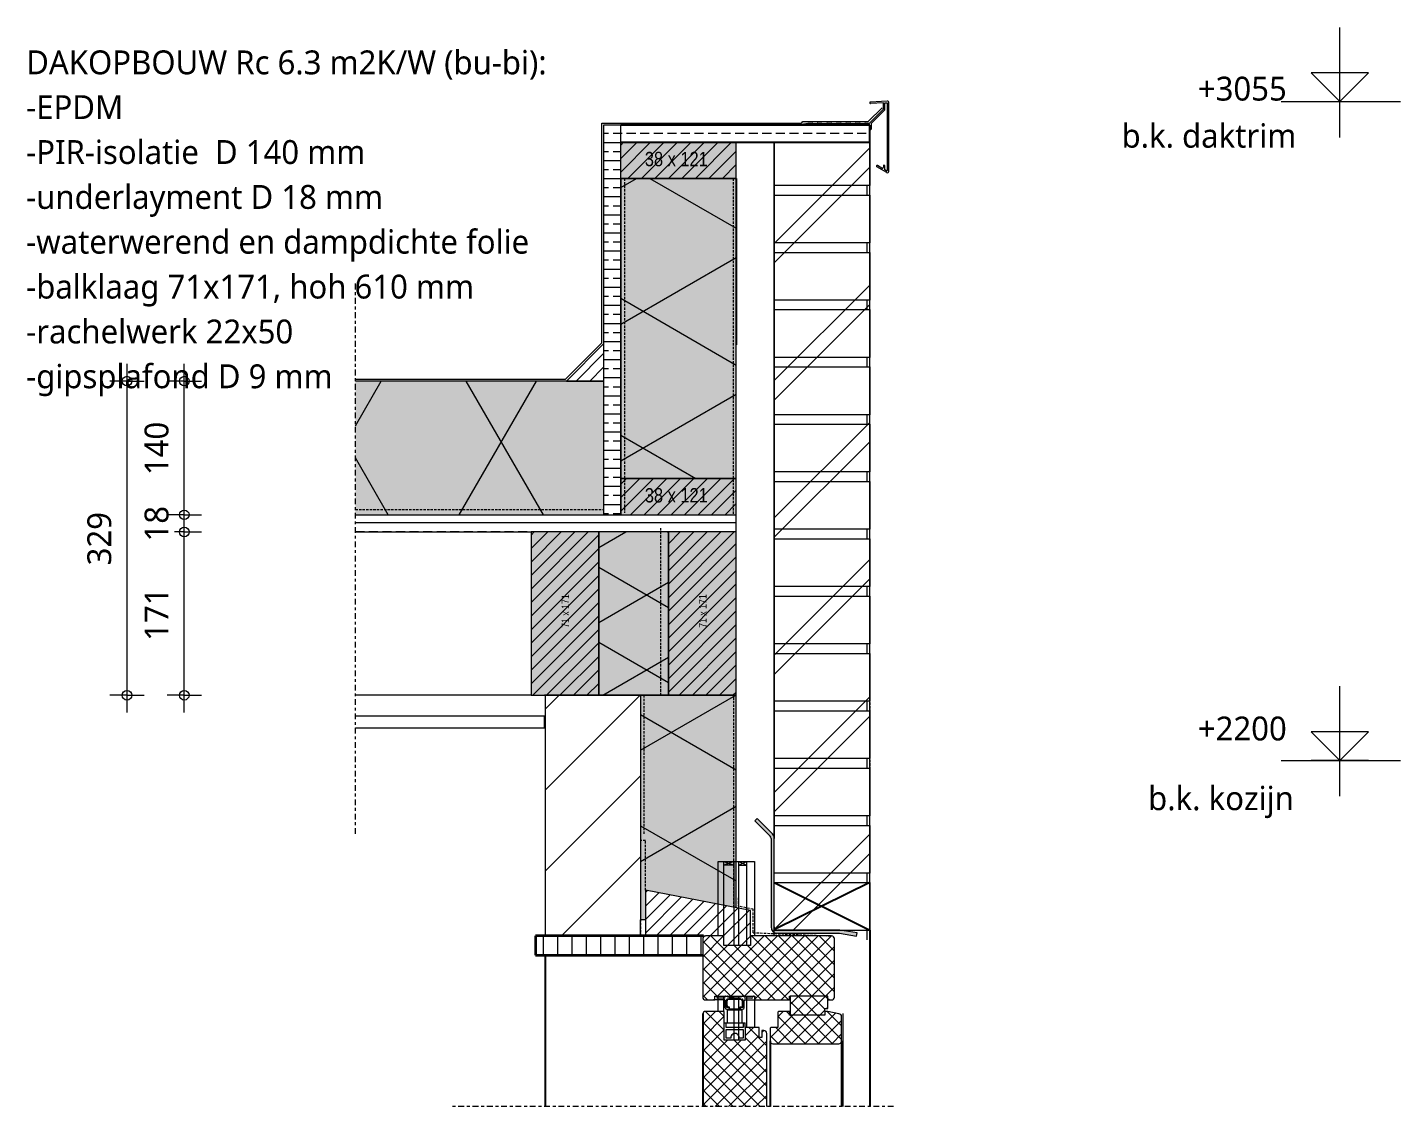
# Model space of a CAD drawing. Header units: millimetres. Extents: x 643 to 4393, y 1314 to 3532.
# Drawn here: x 2954 to 4393, y 2402 to 3532 of the extents above; entities that cross this region are included whole.
import ezdxf

# ---------------------------------------------------------------- set-up
doc = ezdxf.new("R2010")
doc.units = ezdxf.units.MM
doc.linetypes.add('MV_center', pattern=[15, 6, -3, 3, -3])
doc.linetypes.add('MV_hidden', pattern=[3.75, 2.5, -1.25])
for name, color, linetype, lineweight in [('A-ANNO-DIMS', 211, 'Continuous', 13), ('A-ANNO-DIMS-10', 211, 'Continuous', 13), ('A-ANNO-NOTE', 131, 'Continuous', 18), ('A-DETL', 90, 'Continuous', 13), ('A-DETL-GENF', 92, 'Continuous', 18), ('A-DETL-MEDM', 33, 'Continuous', 18), ('A-DETL-THIN', 151, 'Continuous', 18), ('G-ANNO-TEXT', 231, 'Continuous', 13)]:
    doc.layers.add(name, color=color, linetype=linetype, lineweight=lineweight)
doc.styles.add('Segoe UI', font='segoeui.ttf', dxfattribs={"height": 25})
doc.styles.add('Segoe UI_B', font='segoeui.ttf', dxfattribs={"height": 25})
doc.styles.add('Swis721 Cn BT', font='swissc.ttf', dxfattribs={"height": 8})
doc.styles.add('Swis721 Cn BT_1', font='swissc.ttf', dxfattribs={"height": 15})
doc.dimstyles.new('2_5_mm', dxfattribs={"dimscale": 304.8, "dimtxt": 26.184099, "dimasz": 0.032808, "dimexe": 0.059055, "dimexo": 0.0625, "dimgap": 0.029528, "dimtad": 1, "dimdec": 0, "dimzin": 0, "dimdsep": 46, "dimtxsty": 'Segoe UI', "dimblk1": 'DOTBLANK', "dimblk2": 'DOTBLANK', "dimsah": 1, "dimcen": 0.09, "dimdle": 0.059055, "dimazin": 0, "dimtfac": 1, "dimtdec": 4, "dimtix": 1, "dimtmove": 0, "dimatfit": 3, "dimfxl": 0.059055, "dimfxlon": 1, "dimtvp": 1, "dimtfill": 1, "dimtolj": 1, "dimtzin": 0, "dimarcsym": 2})
pattern_1 = [(0, (0, 0), (0, 18.952), []), (0, (0, 9.476), (0, 18.952), [9.476, -4.738])]
pattern_2 = [(45, (0, 0), (-7.071068, 7.071068), [])]
pattern_3 = [(45, (0, 0), (-7.071068, 7.071068), []), (135, (0, 0), (-7.071068, -7.071068), [])]

# ---------------------------------------------------------------- blocks, each defined once
blk = doc.blocks.new('42_isolatie - Type 1-5081190-Drafting 1')
at = {"layer": 'A-DETL-GENF'}
blk.add_hatch(color=256, dxfattribs=at).paths.add_polyline_path([(297.3, 0.8), (297.3, 140.8), (37.3, 140.8), (37.3, 0.8)])
at = {"layer": 'A-DETL-GENF', "lineweight": 13}
h = blk.add_hatch(dxfattribs=at)
h.set_pattern_fill('FP_18', color=256, style=0, pattern_type=2)
h.set_pattern_definition([(60, (-857.8, 704), (-121.936, 70.4), []), (120, (-857.8, 704), (-121.936, -70.4), [])])
h.paths.add_polyline_path([(297.3, 0.8), (297.3, 140.8), (37.3, 140.8), (37.3, 0.8)])
at = {"layer": 'A-DETL-GENF'}
for p, q in [((258.3, 140.8), (37.3, 140.8)), ((258.3, 140.8), (37.3, 140.8)), ((297.3, 140.8), (258.3, 140.8)), ((315.3, 0.8), (315.3, 140.8)), ((37.3, 0.8), (297.3, 0.8)), ((37.3, 0.8), (297.3, 0.8))]:
    blk.add_line(p, q, dxfattribs=at)
blk = doc.blocks.new('NLRS_00_DI_hout_rechthoekig1 - Vuren 71x171-5081191-Drafting 1')
at = {"layer": 'A-DETL-GENF', "lineweight": 13}
blk.add_hatch(color=256, dxfattribs=at).paths.add_polyline_path([(0, 0), (171, 0), (171, 71), (0, 71), (0, 0.2)])
at = {"layer": 'A-DETL-MEDM', "lineweight": 13}
h = blk.add_hatch(dxfattribs=at)
h.set_pattern_fill('FP_19', color=256, style=0, pattern_type=2)
h.set_pattern_definition([(315, (-2832.437, 3696.807), (7.071068, 7.071068), [])])
h.paths.add_polyline_path([(0, 0), (171, 0), (171, 71), (0, 71), (0, 0.2)])
at = {"layer": 'A-DETL-MEDM'}
for p, q in [((171, 71), (0, 71)), ((0, 71), (0, 0.2)), ((171, 71), (0, 71)), ((171, 0), (171, 71)), ((171, 0), (171, 71)), ((171, 0), (171, 71)), ((0, 0.2), (0, 0)), ((0, 0), (171, 0))]:
    blk.add_line(p, q, dxfattribs=at)
blk = doc.blocks.new('42_isolatie - Type 1-5081192-Drafting 1')
at = {"layer": 'A-DETL-GENF'}
blk.add_hatch(color=256, dxfattribs=at).paths.add_polyline_path([(0.3, 0.8), (171.3, 0.8), (171.3, 73.8), (0.3, 73.8), (0.3, 30)])
at = {"layer": 'A-DETL-GENF', "lineweight": 13}
h = blk.add_hatch(dxfattribs=at)
h.set_pattern_fill('FP_20', color=256, style=0, pattern_type=2)
h.set_pattern_definition([(60, (32.3, 205.2), (-58.89, 34), []), (120, (32.3, 205.2), (-58.89, -34), [])])
h.paths.add_polyline_path([(0.3, 0.8), (171.3, 0.8), (171.3, 73.8), (0.3, 73.8), (0.3, 30)])
at = {"layer": 'A-DETL-GENF'}
for p, q in [((171.3, 73.8), (0.3, 73.8)), ((0.3, 73.8), (0.3, 30)), ((0.3, 73.8), (0.3, 30)), ((171.3, 0.8), (171.3, 73.8)), ((171.3, 0.8), (171.3, 73.8)), ((0.3, 30), (0.3, 0.8)), ((0.3, 30), (0.3, 0.8)), ((0.3, 0.8), (171.3, 0.8)), ((0.3, 0.8), (171.3, 0.8))]:
    blk.add_line(p, q, dxfattribs=at)
blk = doc.blocks.new('NLRS_00_DI_hout_rechthoekig1 - Vuren 71x171-V5-Drafting 1')
at = {"layer": 'A-DETL-GENF', "lineweight": 13}
blk.add_hatch(color=256, dxfattribs=at).paths.add_polyline_path([(0, 0), (171, 0), (171, 71), (0, 71), (0, 56.2)])
at = {"layer": 'A-DETL-MEDM', "lineweight": 13}
h = blk.add_hatch(dxfattribs=at)
h.set_pattern_fill('FP_21', color=256, style=0, pattern_type=2)
h.set_pattern_definition([(315, (-2832.437, 3552.807), (7.071068, 7.071068), [])])
h.paths.add_polyline_path([(0, 0), (171, 0), (171, 71), (0, 71), (0, 56.2)])
at = {"layer": 'A-DETL-MEDM'}
for p, q in [((171, 71), (0, 71)), ((0, 71), (0, 56.2)), ((171, 71), (0, 71)), ((171, 0), (171, 71)), ((171, 0), (171, 71)), ((171, 0), (171, 71)), ((0, 56.2), (0, 0)), ((0, 0), (171, 0))]:
    blk.add_line(p, q, dxfattribs=at)
blk = doc.blocks.new('NLRS_00_DI_hout_rechthoekig1 - SLS 38x121-5081195-Drafting 1')
at = {"layer": 'A-DETL-GENF', "lineweight": 13}
blk.add_hatch(color=256, dxfattribs=at).paths.add_polyline_path([(0, 38), (0, 0), (121, 0), (121, 38), (49.6, 38)])
at = {"layer": 'A-DETL-MEDM', "lineweight": 13}
h = blk.add_hatch(dxfattribs=at)
h.set_pattern_fill('FP_22', color=256, style=0, pattern_type=2)
h.set_pattern_definition([(225, (3696.807, 3411.548), (7.071068, -7.071068), [])])
h.paths.add_polyline_path([(0, 38), (0, 0), (121, 0), (121, 38), (49.6, 38)])
at = {"layer": 'A-DETL-MEDM'}
for p, q in [((121, 38), (0, 38)), ((0, 38), (0, 0)), ((121, 38), (0, 38)), ((0, 0), (121, 0))]:
    blk.add_line(p, q, dxfattribs=at)
blk = doc.blocks.new('NLRS_00_DI_hout_rechthoekig1 - SLS 38x121-V6-Drafting 1')
at = {"layer": 'A-DETL-GENF', "lineweight": 13}
blk.add_hatch(color=256, dxfattribs=at).paths.add_polyline_path([(0, 38), (0, 0), (121, 0), (121, 38), (49.6, 38)])
at = {"layer": 'A-DETL-MEDM', "lineweight": 13}
h = blk.add_hatch(dxfattribs=at)
h.set_pattern_fill('FP_23', color=256, style=0, pattern_type=2)
h.set_pattern_definition([(225, (3696.807, 3059.437), (7.071068, -7.071068), [])])
h.paths.add_polyline_path([(0, 38), (0, 0), (121, 0), (121, 38), (49.6, 38)])
at = {"layer": 'A-DETL-MEDM'}
for p, q in [((121, 38), (0, 38)), ((0, 38), (0, 0)), ((121, 38), (0, 38)), ((121, 0), (121, 38)), ((121, 0), (121, 38)), ((121, 0), (121, 38)), ((0, 0), (121, 0))]:
    blk.add_line(p, q, dxfattribs=at)
blk = doc.blocks.new('42_isolatie - Type 1-5081196-Drafting 1')
at = {"layer": 'A-DETL-GENF'}
blk.add_hatch(color=256, dxfattribs=at).paths.add_polyline_path([(0.3, 0.8), (314.4, 0.8), (314.4, 121.8), (0.3, 121.8), (0.3, 50.4)])
at = {"layer": 'A-DETL-GENF', "lineweight": 13}
h = blk.add_hatch(dxfattribs=at)
h.set_pattern_fill('FP_24', color=256, style=0, pattern_type=2)
h.set_pattern_definition([(60, (12.83, 244.8), (-107.387, 62), []), (120, (12.83, 244.8), (-107.387, -62), [])])
h.paths.add_polyline_path([(0.3, 0.8), (314.4, 0.8), (314.4, 121.8), (0.3, 121.8), (0.3, 50.4)])
at = {"layer": 'A-DETL-GENF'}
for p, q in [((314.4, 121.8), (0.3, 121.8)), ((0.3, 121.8), (0.3, 0.8)), ((0.3, 121.8), (0.3, 0.8)), ((314.4, 0.8), (314.4, 121.8)), ((314.4, 0.8), (314.4, 121.8)), ((0.3, 0.8), (314.4, 0.8)), ((0.3, 0.8), (314.4, 0.8))]:
    blk.add_line(p, q, dxfattribs=at)
blk = doc.blocks.new('NLRS_27_DI_DET_compri_daktrim_CA654A1 - Type 1-5073894-Drafting 1')
at = {"layer": 'A-DETL-GENF', "lineweight": 13}
for p, q in [((-20, 48.5), (-20, -23.5)), ((-18.4, -23.4), (-18.4, 47.5)), ((-17.8, 49.8), (-7.4, 43.8)), ((-17.6, 47.9), (-15.9, 46.9)), ((-15.9, 46.9), (-15.9, 42.8)), ((-14.3, 42.8), (-14.3, 44.2)), ((-12.8, 45.1), (-8.2, 42.4)), ((-1.5, -1.5), (-1.5, 4.3)), ((-15.6, -15.6), (-1.5, -1.5)), ((0.3, -2), (-14.3, -16.6)), ((4.7, -2), (0.3, -2)), ((10, -1.6), (5, -1.6)), ((14.7, -2), (10.3, -2)), ((20, -1.6), (15, -1.6)), ((24.7, -2), (20.3, -2)), ((30, -1.6), (25, -1.6)), ((34.7, -2), (30.3, -2)), ((40, -1.6), (35, -1.6)), ((44.7, -2), (40.3, -2)), ((50, -1.6), (45, -1.6)), ((54.7, -2), (50.3, -2)), ((60, -1.6), (55, -1.6)), ((64.7, -2), (60.3, -2)), ((69.6, -1), (65, -1.6)), ((-15.9, -23.3), (-18.4, -23.4)), ((-18.4, -25), (-0.8, -24.1)), ((-15.9, -16.3), (-15.9, -23.3)), ((-14.3, -16.6), (-14.3, -23.2)), ((-14.3, -23.2), (-0.8, -22.5))]:
    blk.add_line(p, q, dxfattribs=at)
for centre, radius, start, end in [((-18.5, 48.5), 1.5, 60, 180), ((-17.9, 47.5), 0.5, 60, 180), ((-13.3, 44.2), 1, 60, 180), ((-7.8, 43.1), 0.8, 0, 60), ((-15.1, 42.8), 0.8, 180, 270), ((-15.1, 42.8), 0.8, 270, 0), ((-7.8, 43.1), 0.8, 240, 0), ((-0.7, 4.3), 0.75, 90, 180), ((-0.7, 4.3), 0.75, 360, 90), ((4.7, -1.7), 0.3, 270, 19.4712), ((10.3, -1.7), 0.3, 160.5288, 270), ((14.7, -1.7), 0.3, 270, 19.4712), ((20.3, -1.7), 0.3, 160.5288, 270), ((24.7, -1.7), 0.3, 270, 19.4712), ((30.3, -1.7), 0.3, 160.5288, 270), ((34.7, -1.7), 0.3, 270, 19.4712), ((40.3, -1.7), 0.3, 160.5288, 270), ((44.7, -1.7), 0.3, 270, 19.4712), ((50.3, -1.7), 0.3, 160.5288, 270), ((54.7, -1.7), 0.3, 270, 19.4712), ((60.3, -1.7), 0.3, 160.5288, 270), ((64.7, -1.7), 0.3, 270, 19.0321), ((69.5, -0.5), 0.5, 277.5401, 90), ((-18.5, -23.5), 1.5, 180, 273), ((-14.9, -16.3), 1, 135, 180), ((-0.8, -23.3), 0.8, 0, 93), ((-0.8, -23.3), 0.8, 273, 0)]:
    blk.add_arc(centre, radius, start, end, dxfattribs=at)
blk = doc.blocks.new('00_maskeer1 - Type 1-5081189-Drafting 1')
at = {"layer": 'A-DETL-GENF', "linetype": 'MV_center'}
blk.add_line((478, 0), (-100, 0), dxfattribs=at)
blk = doc.blocks.new('Repeating Detail - Type 1 waalformaat 2-V8-Drafting 1')
at = {"layer": 'A-DETL-GENF'}
for p, q in [((0, 780), (0, 835.3)), ((100, 835.3), (100, 790)), ((100, 790), (0, 790)), ((0, 780), (100, 780)), ((0, 720), (0, 780)), ((97.5, 780), (97.5, 790)), ((100, 780), (100, 730)), ((100, 730), (0, 730)), ((0, 720), (100, 720)), ((0, 660), (0, 720)), ((97.5, 720), (97.5, 730)), ((100, 720), (100, 670)), ((100, 670), (0, 670)), ((97.5, 660), (97.5, 670)), ((0, 660), (100, 660)), ((0, 600), (0, 660)), ((100, 660), (100, 610)), ((100, 610), (0, 610)), ((97.5, 600), (97.5, 610)), ((0, 600), (100, 600)), ((0, 540), (0, 600)), ((100, 600), (100, 550)), ((100, 550), (0, 550)), ((97.5, 540), (97.5, 550)), ((0, 540), (100, 540)), ((0, 480), (0, 540)), ((100, 540), (100, 490)), ((100, 490), (0, 490)), ((97.5, 480), (97.5, 490)), ((0, 480), (100, 480)), ((0, 420), (0, 480)), ((100, 480), (100, 430)), ((100, 430), (0, 430)), ((0, 420), (100, 420)), ((0, 360), (0, 420)), ((97.5, 420), (97.5, 430)), ((100, 420), (100, 370)), ((100, 370), (0, 370)), ((0, 360), (100, 360)), ((0, 300), (0, 360)), ((97.5, 360), (97.5, 370)), ((100, 360), (100, 310)), ((100, 310), (0, 310)), ((97.5, 300), (97.5, 310)), ((0, 300), (100, 300)), ((0, 240), (0, 300)), ((100, 300), (100, 250)), ((100, 250), (0, 250)), ((97.5, 240), (97.5, 250)), ((0, 240), (100, 240)), ((0, 180), (0, 240)), ((100, 240), (100, 190)), ((100, 190), (0, 190)), ((97.5, 180), (97.5, 190)), ((0, 180), (100, 180)), ((0, 120), (0, 180)), ((100, 180), (100, 130)), ((100, 130), (0, 130)), ((97.5, 120), (97.5, 130)), ((0, 120), (100, 120)), ((0, 60), (0, 120)), ((100, 120), (100, 70)), ((100, 70), (0, 70)), ((0, 60), (100, 60)), ((0, 4.2), (0, 60)), ((97.5, 60), (97.5, 70)), ((100, 60), (100, 10)), ((100, 10), (0, 10)), ((97.5, 0), (97.5, 10))]:
    blk.add_line(p, q, dxfattribs=at)
blk = doc.blocks.new('42_isolatie - Type 1-5081207-Drafting 1')
at = {"layer": 'A-DETL-GENF'}
blk.add_hatch(color=256, dxfattribs=at).paths.add_polyline_path([(0.3, -5.8), (31.2, -5.8), (12.7, -100.8), (235.3, -100.8), (235.3, -0.8), (0.3, -0.8)])
at = {"layer": 'A-DETL-GENF', "lineweight": 13}
h = blk.add_hatch(dxfattribs=at)
h.set_pattern_fill('FP_28', color=256, style=0, pattern_type=2)
h.set_pattern_definition([(300, (0, 0), (-87.295, -50.4), []), (240, (0, 0), (-87.295, 50.4), [])])
h.paths.add_polyline_path([(0.3, -0.8), (0.3, -5.8), (31.2, -5.8), (12.7, -100.8), (235.3, -100.8), (235.3, -0.8), (31.2, -0.8)])
at = {"layer": 'A-DETL-GENF'}
for p, q in [((235.3, -0.8), (0.3, -0.8)), ((0.3, -0.8), (0.3, -5.8)), ((235.3, -0.8), (0.3, -0.8)), ((0.3, -0.8), (0.3, -5.8)), ((235.3, -100.8), (235.3, -0.8)), ((235.3, -100.8), (235.3, -0.8)), ((12.7, -100.8), (235.3, -100.8)), ((12.7, -100.8), (235.3, -100.8))]:
    blk.add_line(p, q, dxfattribs=at)
blk = doc.blocks.new('31 driedubbel_glas - HR___-3205786-Drafting 1')
at = {"layer": 'A-DETL-GENF', "lineweight": 13}
for p, q in [((0, 38), (78, 38)), ((0, 30), (0, 38)), ((88, 30), (0, 30)), ((0, 21.5), (0, 30)), ((4, 21.5), (0, 30)), ((0, 21.5), (4, 30)), ((4, 21.5), (4, 30)), ((141, 38), (174, 38)), ((174, 30), (141, 30)), ((0, 21.5), (88, 21.5)), ((0, 0), (0, 21.5)), ((0, 16.5), (88, 16.5)), ((0, 6), (4, 16.5)), ((0, 16.5), (4, 6)), ((4, 16.5), (4, 6)), ((141, 21.5), (187, 21.5)), ((141, 16.5), (187, 16.5)), ((88, 6), (0, 6)), ((78, 0), (0, 0)), ((157, 6), (141, 6)), ((157, 0), (141, 0))]:
    blk.add_line(p, q, dxfattribs=at)
blk = doc.blocks.new('NLRS_00_DI_maskeer - Type 1-5081194-Drafting 1')
at = {"layer": 'A-DETL-GENF', "linetype": 'MV_center'}
blk.add_line((365, 0), (-100, 0), dxfattribs=at)
blk = doc.blocks.new('DIMBLOCK5-Drafting 1')
at = {"layer": 'A-ANNO-DIMS-10'}
for p, q in [((3058.5, 2814.4), (3058.5, 3179.4)), ((3058.5, 3161.4), (3040.5, 3161.4)), ((3058.5, 3161.4), (3076.5, 3161.4)), ((3058.5, 2832.4), (3040.5, 2832.4)), ((3058.5, 2832.4), (3076.5, 2832.4))]:
    blk.add_line(p, q, dxfattribs=at)
for centre in [(3058.5, 3161.4), (3058.5, 2832.4)]:
    blk.add_circle(centre, 5, dxfattribs=at)
at = {"layer": 'A-ANNO-DIMS-10', "color": 0, "insert": (3016.9, 2968.4), "char_height": 25, "width": 68.555, "attachment_point": 1, "rotation": 90, "line_spacing_factor": 1.142579, "style": 'Segoe UI', "bg_fill": 3, "box_fill_scale": 1.25, "bg_fill_color": 9, "bg_fill_true_color": 13158600, "bg_fill_transparency": 0}
blk.add_mtext('329', dxfattribs=at)
blk = doc.blocks.new('_DotBlank')
at = {"color": 0, "linetype": 'ByBlock', "lineweight": -2}
blk.add_line((-0.5, 0), (-1, 0), dxfattribs=at)
blk.add_circle((0, 0), 0.5, dxfattribs=at)
blk = doc.blocks.new('DIMBLOCK6-Drafting 1')
at = {"layer": 'A-ANNO-DIMS-10'}
for p, q in [((3118.5, 3003.4), (3100.5, 3003.4)), ((3118.5, 2814.4), (3118.5, 3003.4)), ((3118.5, 3003.4), (3136.5, 3003.4)), ((3118.5, 2832.4), (3100.5, 2832.4)), ((3118.5, 2832.4), (3136.5, 2832.4))]:
    blk.add_line(p, q, dxfattribs=at)
for centre in [(3118.5, 3003.4), (3118.5, 2832.4)]:
    blk.add_circle(centre, 5, dxfattribs=at)
at = {"layer": 'A-ANNO-DIMS-10', "color": 0, "insert": (3076.9, 2889.4), "char_height": 25, "width": 68.555, "attachment_point": 1, "rotation": 90, "line_spacing_factor": 1.142579, "style": 'Segoe UI', "bg_fill": 3, "box_fill_scale": 1.25, "bg_fill_color": 9, "bg_fill_true_color": 13158600, "bg_fill_transparency": 0}
blk.add_mtext('171', dxfattribs=at)
blk = doc.blocks.new('DIMBLOCK7-Drafting 1')
at = {"layer": 'A-ANNO-DIMS-10'}
for p, q in [((3118.5, 3021.4), (3100.5, 3021.4)), ((3118.5, 3003.4), (3118.5, 3021.4)), ((3118.5, 3021.4), (3136.5, 3021.4)), ((3118.5, 3003.4), (3100.5, 3003.4)), ((3118.5, 3003.4), (3136.5, 3003.4))]:
    blk.add_line(p, q, dxfattribs=at)
for centre in [(3118.5, 3021.4), (3118.5, 3003.4)]:
    blk.add_circle(centre, 5, dxfattribs=at)
at = {"layer": 'A-ANNO-DIMS-10', "color": 0, "insert": (3076.9, 2993.4), "char_height": 25, "width": 45.703, "attachment_point": 1, "rotation": 90, "line_spacing_factor": 1.142579, "style": 'Segoe UI', "bg_fill": 3, "box_fill_scale": 1.25, "bg_fill_color": 9, "bg_fill_true_color": 13158600, "bg_fill_transparency": 0}
blk.add_mtext('18', dxfattribs=at)
blk = doc.blocks.new('DIMBLOCK8-Drafting 1')
at = {"layer": 'A-ANNO-DIMS-10'}
for p, q in [((3118.5, 3021.4), (3118.5, 3179.4)), ((3118.5, 3161.4), (3100.5, 3161.4)), ((3118.5, 3161.4), (3136.5, 3161.4)), ((3118.5, 3021.4), (3100.5, 3021.4)), ((3118.5, 3021.4), (3136.5, 3021.4))]:
    blk.add_line(p, q, dxfattribs=at)
for centre in [(3118.5, 3161.4), (3118.5, 3021.4)]:
    blk.add_circle(centre, 5, dxfattribs=at)
at = {"layer": 'A-ANNO-DIMS-10', "color": 0, "insert": (3076.9, 3062.9), "char_height": 25, "width": 68.555, "attachment_point": 1, "rotation": 90, "line_spacing_factor": 1.142579, "style": 'Segoe UI', "bg_fill": 3, "box_fill_scale": 1.25, "bg_fill_color": 9, "bg_fill_true_color": 13158600, "bg_fill_transparency": 0}
blk.add_mtext('140', dxfattribs=at)

msp = doc.modelspace()

# ---------------------------------------------------------------- hatches: boundary and pattern name
at = {"layer": 'A-DETL-GENF', "lineweight": 13}
h = msp.add_hatch(dxfattribs=at)
h.set_pattern_fill('FP_3', color=250, style=0, pattern_type=2)
h.set_pattern_definition(pattern_1)
h.paths.add_polyline_path([(3575.8, 3021.4), (3575.8, 3429.5), (3557.8, 3429.5), (3557.8, 3021.4)])
h = msp.add_hatch(dxfattribs=at)
h.set_pattern_fill('FP_3', color=250, style=0, pattern_type=2)
h.set_pattern_definition(pattern_1)
h.paths.add_polyline_path([(3647.2, 3411.5), (3836.6, 3411.5), (3836.6, 3429.5), (3575.8, 3429.5), (3575.8, 3411.5)])
h = msp.add_hatch(dxfattribs=at)
h.set_pattern_fill('FP_10', color=57, style=0, pattern_type=2)
h.set_pattern_definition([(45, (0, 0), (-71.842, 71.842), []), (45, (20.32, 0), (-71.842, 71.842), [])])
h.paths.add_polyline_path([(3836.6, 2586.5), (3836.6, 3411.5), (3736.6, 3411.5), (3736.7, 2589), (3737.1, 2588.1), (3737.6, 2587.5), (3738.3, 2587), (3739.1, 2586.6), (3739.9, 2586.5), (3823.3, 2586.5)])
h = msp.add_hatch(dxfattribs=at)
h.set_pattern_fill('FP_8', color=250, style=0, pattern_type=2)
h.set_pattern_definition(pattern_2)
h.paths.add_polyline_path([(3557.8, 3161.4), (3557.8, 3200.4), (3518.8, 3161.4)])
h = msp.add_hatch(dxfattribs=at)
h.set_pattern_fill('FP_3', color=250, style=0, pattern_type=2)
h.set_pattern_definition(pattern_1)
h.paths.add_polyline_path([(3696.8, 3003.4), (3696.8, 3021.4), (3297.8, 3021.4), (3297.8, 3003.4), (3647.2, 3003.4)])
h = msp.add_hatch(dxfattribs=at)
h.set_pattern_fill('FP_16', color=57, style=0, pattern_type=2)
h.set_pattern_definition([(45, (0, 0), (-42.4264, 42.4264), [])])
h.paths.add_polyline_path([(3596.6, 2580.4), (3596.6, 2832.4), (3496.6, 2832.4), (3496.6, 2580.4)])
at = {"layer": 'A-DETL-GENF'}
msp.add_hatch(color=7, dxfattribs=at).paths.add_polyline_path([(3822.8, 2580.3), (3823.3, 2583.5), (3805.4, 2586.5), (3739.1, 2586.6), (3738.3, 2587), (3737.6, 2587.5), (3737.1, 2588.2), (3736.7, 2589), (3736.6, 2589.8), (3736.6, 2682.6), (3736.5, 2683.9), (3736.1, 2685.2), (3735.5, 2686.3), (3734.7, 2687.3), (3718.8, 2703.2), (3716.4, 2700.9), (3732.9, 2684.3), (3733.2, 2683.5), (3733.3, 2682.6), (3733.3, 2589.8), (3733.6, 2588.1), (3734.2, 2586.5), (3735.3, 2585.2), (3736.6, 2584.1), (3738.2, 2583.5), (3739.9, 2583.2), (3805.1, 2583.2)])
at = {"layer": 'A-DETL-GENF', "lineweight": 13}
h = msp.add_hatch(dxfattribs=at)
h.set_pattern_fill('FP_8', color=250, style=0, pattern_type=2)
h.set_pattern_definition(pattern_2)
h.paths.add_polyline_path([(3710.9, 2570.4), (3711.7, 2570.4), (3711.7, 2606.9), (3601.6, 2628.3), (3601.6, 2580.4), (3683.7, 2580.4), (3683.7, 2570.4), (3710.4, 2570.4)])
h = msp.add_hatch(dxfattribs=at)
h.set_pattern_fill('FP_9', color=254, style=0, pattern_type=2)
h.set_pattern_definition([(90, (0, 0), (-15, 9e-16), [])])
h.paths.add_polyline_path([(3661.7, 2560.4), (3661.8, 2578.2), (3662.1, 2578.9), (3662.5, 2579.6), (3662.5, 2580.4), (3486.6, 2580.4), (3486.6, 2560.4), (3647.2, 2560.4)])
h = msp.add_hatch(dxfattribs=at)
h.set_pattern_fill('FP_15', color=250, style=0, pattern_type=2)
h.set_pattern_definition(pattern_3)
h.paths.add_polyline_path([(3664.7, 2513.4), (3674.2, 2513.4), (3674.2, 2517.4), (3716.2, 2517.4), (3716.2, 2513.4), (3752.7, 2513.4), (3752.7, 2517.4), (3792.7, 2517.4), (3792.7, 2513.4), (3797.5, 2513.5), (3798.2, 2513.8), (3798.8, 2514.3), (3799.3, 2514.9), (3799.6, 2515.7), (3799.7, 2516.4), (3799.6, 2578.2), (3799.3, 2578.9), (3798.8, 2579.6), (3798.2, 2580), (3797.5, 2580.3), (3796.7, 2580.4), (3711.7, 2580.4), (3711.7, 2570.4), (3683.7, 2570.4), (3683.7, 2580.4), (3663.9, 2580.3), (3663.2, 2580), (3662.6, 2579.6), (3662.1, 2578.9), (3661.8, 2578.2), (3661.7, 2576.7), (3661.8, 2515.7), (3662.1, 2514.9), (3662.6, 2514.3), (3663.2, 2513.8), (3663.9, 2513.5)])
h = msp.add_hatch(dxfattribs=at)
h.set_pattern_fill('FP_15', color=250, style=0, pattern_type=2)
h.set_pattern_definition(pattern_3)
h.paths.add_polyline_path([(3753.2, 2497.4), (3789.7, 2497.4), (3789.7, 2504.4), (3792.7, 2504.4), (3792.7, 2517.4), (3753.2, 2517.4), (3753.2, 2498.9)])
h = msp.add_hatch(dxfattribs=at)
h.set_pattern_fill('FP_15', color=250, style=0, pattern_type=2)
h.set_pattern_definition(pattern_3)
h.paths.add_polyline_path([(3665.1, 2401.8), (3728.7, 2401.8), (3728.6, 2479.2), (3728.3, 2479.9), (3727.8, 2480.6), (3727.2, 2481), (3726.5, 2481.3), (3724.9, 2481.4), (3723.7, 2481.4), (3723.7, 2473.9), (3720.7, 2473.9), (3720.7, 2484.4), (3706.2, 2484.4), (3706.2, 2471.4), (3684.2, 2471.4), (3684.2, 2501.4), (3663.9, 2501.3), (3663.2, 2501), (3662.6, 2500.6), (3662.1, 2499.9), (3661.8, 2499.2), (3661.7, 2498.4), (3661.7, 2401.8)])
h = msp.add_hatch(dxfattribs=at)
h.set_pattern_fill('FP_15', color=250, style=0, pattern_type=2)
h.set_pattern_definition(pattern_3)
h.paths.add_polyline_path([(3804.2, 2467.4), (3805, 2467.5), (3805.7, 2467.8), (3806.3, 2468.3), (3806.8, 2468.9), (3807.1, 2469.7), (3807.2, 2470.4), (3807.1, 2496.7), (3806.8, 2497.4), (3806.3, 2498.1), (3805.7, 2498.5), (3805, 2498.8), (3804.2, 2498.9), (3792.7, 2501.4), (3789.7, 2501.4), (3789.7, 2497.4), (3752.7, 2497.4), (3752.7, 2501.4), (3740.9, 2501.4), (3740.2, 2500.7), (3740.2, 2484.4), (3732.9, 2484.4), (3732.2, 2483.7), (3732.3, 2469.7), (3732.6, 2468.9), (3733.1, 2468.3), (3733.7, 2467.8), (3734.4, 2467.5), (3735.2, 2467.4), (3802.7, 2467.4)])

# ---------------------------------------------------------------- linework, layer by layer
at = {"layer": 'A-DETL', "lineweight": 18}
for p, q in [((4329.1, 3416.6), (4329.1, 3531.6)), ((4359.1, 3484.1), (4299.2, 3484.1)), ((4299.2, 3484.1), (4329.2, 3454.1)), ((4329.1, 3454.1), (4359.1, 3484.1)), ((4267.7, 3454.1), (4392.7, 3454.1)), ((3835.1, 3433.1), (3849.5, 3447.5)), ((3849.5, 3447.5), (3835.5, 3433.5)), ((3555.8, 3431.5), (3765.1, 3431.5)), ((3555.8, 3201.3), (3555.8, 3431.5)), ((3765.1, 3431.5), (3766.7, 3433.1)), ((3766.1, 3429.5), (3767.1, 3430.6)), ((3766.7, 3433.1), (3835.1, 3433.1)), ((3767.1, 3430.6), (3771.9, 3431.5)), ((3736.6, 3411.5), (3736.6, 2682.6)), ((3836.6, 2586.5), (3836.6, 3411.5)), ((3518, 3163.4), (3555.8, 3201.3)), ((3297.8, 3163.4), (3518, 3163.4)), ((4329.1, 2726.8), (4329.1, 2841.8)), ((3496, 2810.4), (3297.8, 2810.4)), ((3496, 2798.4), (3496, 2810.4)), ((3297.8, 2798.4), (3496, 2798.4)), ((4299.2, 2794.2), (4329.2, 2764.2)), ((4359.1, 2794.2), (4299.2, 2794.2)), ((4329.1, 2764.2), (4359.1, 2794.2)), ((4267.7, 2764.2), (4392.7, 2764.2)), ((4267.7, 2764.2), (4372.7, 2764.2)), ((4359.1, 2764.2), (4299.2, 2764.2)), ((3718.8, 2703.2), (3716.4, 2700.9)), ((3716.4, 2700.9), (3732.4, 2685)), ((3734.7, 2687.3), (3718.8, 2703.2)), ((3733.3, 2682.6), (3733.3, 2589.8)), ((3736.6, 2589.8), (3736.6, 2682.6)), ((3711.7, 2606.9), (3601.6, 2628.3)), ((3601.6, 2628.3), (3601.6, 2580.4)), ((3711.7, 2580.4), (3711.7, 2606.9)), ((3661.7, 2577.4), (3661.7, 2516.4)), ((3662.5, 2580.4), (3664.7, 2580.4)), ((3683.7, 2580.4), (3664.7, 2580.4)), ((3683.7, 2570.4), (3683.7, 2580.4)), ((3796.7, 2580.4), (3711.7, 2580.4)), ((3711.7, 2580.4), (3711.7, 2570.4)), ((3805.4, 2586.5), (3739.9, 2586.5)), ((3739.9, 2583.2), (3805.1, 2583.2)), ((3799.7, 2516.4), (3799.7, 2577.4)), ((3805.1, 2583.2), (3822.8, 2580.3)), ((3805.4, 2586.5), (3836.6, 2586.5)), ((3823.3, 2583.5), (3805.4, 2586.5)), ((3822.8, 2580.3), (3823.3, 2583.5)), ((3711.7, 2570.4), (3683.7, 2570.4)), ((3674.2, 2513.4), (3674.2, 2517.4)), ((3674.2, 2517.4), (3716.2, 2517.4)), ((3716.2, 2517.4), (3716.2, 2513.4)), ((3752.7, 2513.4), (3752.7, 2517.4)), ((3752.7, 2517.4), (3753.2, 2517.4)), ((3753.2, 2517.4), (3753.2, 2497.4)), ((3792.7, 2517.4), (3753.2, 2517.4)), ((3792.7, 2504.4), (3792.7, 2517.4)), ((3664.7, 2513.4), (3674.2, 2513.4)), ((3716.2, 2513.4), (3752.7, 2513.4)), ((3789.7, 2501.4), (3789.7, 2504.4)), ((3789.7, 2504.4), (3792.7, 2504.4)), ((3792.7, 2513.4), (3796.7, 2513.4)), ((3661.7, 2498.4), (3661.7, 2401.8)), ((3684.2, 2501.4), (3664.7, 2501.4)), ((3684.2, 2471.4), (3684.2, 2501.4)), ((3740.9, 2501.4), (3740.2, 2500.7)), ((3740.2, 2500.7), (3740.2, 2484.4)), ((3752.7, 2501.4), (3740.9, 2501.4)), ((3752.7, 2497.4), (3752.7, 2501.4)), ((3789.7, 2497.4), (3752.7, 2497.4)), ((3792.7, 2501.4), (3789.7, 2501.4)), ((3789.7, 2501.4), (3789.7, 2497.4)), ((3804.2, 2498.9), (3792.7, 2501.4)), ((3807.2, 2470.4), (3807.2, 2495.9)), ((3720.7, 2484.4), (3706.2, 2484.4)), ((3706.2, 2484.4), (3706.2, 2471.4)), ((3720.7, 2473.9), (3720.7, 2484.4)), ((3725.7, 2481.4), (3723.7, 2481.4)), ((3723.7, 2481.4), (3723.7, 2473.9)), ((3728.7, 2401.8), (3728.7, 2478.4)), ((3732.9, 2484.4), (3732.2, 2483.7)), ((3732.2, 2483.7), (3732.2, 2470.4)), ((3740.2, 2484.4), (3732.9, 2484.4)), ((3706.2, 2471.4), (3684.2, 2471.4)), ((3723.7, 2473.9), (3720.7, 2473.9)), ((3735.2, 2467.4), (3804.2, 2467.4))]:
    msp.add_line(p, q, dxfattribs=at)
at = {"layer": 'A-DETL'}
for p, q in [((3575.8, 3429.5), (3557.8, 3429.5)), ((3557.8, 3429.5), (3557.8, 3021.4)), ((3575.8, 3021.4), (3575.8, 3429.5)), ((3557.8, 3021.4), (3575.8, 3021.4)), ((3696.8, 3003.4), (3696.8, 3021.4)), ((3297.8, 3003.4), (3481.8, 3003.4)), ((3596.6, 2832.4), (3496.6, 2832.4)), ((3496.6, 2832.4), (3496.6, 2580.4)), ((3596.6, 2580.4), (3596.6, 2597.4)), ((3675, 2517.3), (3674.3, 2516.6)), ((3684.4, 2513.4), (3674.7, 2513.4)), ((3684.2, 2515.2), (3677.2, 2515.2)), ((3685.2, 2505.1), (3685.2, 2512.6)), ((3685.3, 2504.8), (3686.5, 2503.6)), ((3686.7, 2505.4), (3686.7, 2513.4)), ((3688.7, 2505.4), (3686.7, 2505.4)), ((3688.7, 2503.4), (3686.9, 2503.4)), ((3687.2, 2507.4), (3687.2, 2512.4)), ((3687.6, 2503.2), (3702.7, 2503.2)), ((3687.6, 2489.3), (3687.6, 2503.2)), ((3687.7, 2516.7), (3694.5, 2516.7)), ((3687.7, 2514.4), (3688.7, 2514.4)), ((3701.7, 2513.9), (3688.7, 2513.9)), ((3689.7, 2505.9), (3688.7, 2505.9)), ((3701.2, 2514.9), (3689.2, 2514.9)), ((3689.2, 2504.9), (3689.2, 2503.9)), ((3689.7, 2503.7), (3689.7, 2505.9)), ((3700.7, 2503.7), (3689.7, 2503.7)), ((3702.7, 2516.7), (3695.8, 2516.7)), ((3700.7, 2505.9), (3700.7, 2503.7)), ((3701.7, 2505.9), (3700.7, 2505.9)), ((3701.2, 2504.9), (3701.2, 2503.9)), ((3703.7, 2505.4), (3701.7, 2505.4)), ((3701.7, 2503.4), (3703.5, 2503.4)), ((3702.7, 2503.2), (3702.7, 2489.3)), ((3703.2, 2507.4), (3703.2, 2512.4)), ((3703.7, 2513.4), (3703.7, 2505.4)), ((3703.8, 2503.6), (3705, 2504.8)), ((3705.2, 2505.1), (3705.2, 2512.6)), ((3706, 2513.4), (3715.7, 2513.4)), ((3713.2, 2515.2), (3706.2, 2515.2)), ((3716, 2516.6), (3715.3, 2517.3)), ((3684.2, 2489.3), (3706.2, 2489.3)), ((3686.2, 2484.5), (3686.2, 2489.3)), ((3704.2, 2489.3), (3704.2, 2484.5)), ((3706.2, 2484.4), (3706.2, 2489.3)), ((3808.3, 2499.3), (3808.3, 2401.8)), ((3704.2, 2484.5), (3686.2, 2484.5)), ((3686.2, 2482.5), (3704.2, 2482.5)), ((3686.2, 2473.4), (3686.2, 2482.5)), ((3704.2, 2482.5), (3704.2, 2473.4)), ((3691.1, 2473.4), (3686.2, 2473.4)), ((3704.2, 2473.4), (3699.6, 2473.4))]:
    msp.add_line(p, q, dxfattribs=at)
at = {"layer": 'A-DETL', "lineweight": 25}
for p, q in [((3836.6, 3429.5), (3575.8, 3429.5)), ((3836.6, 3411.5), (3836.6, 3429.5)), ((3575.8, 3411.5), (3836.6, 3411.5)), ((3696.6, 3373.5), (3696.6, 3199.5)), ((3736.6, 2636.2), (3836.6, 2586.5)), ((3836.6, 2636.2), (3737.6, 2587.5)), ((3836.6, 2586.5), (3836.6, 2401.8)), ((3496.6, 2560.4), (3496.6, 2401.8)), ((3661.7, 2499.3), (3661.7, 2401.8)), ((3732.2, 2470.4), (3732.2, 2401.8)), ((3807.2, 2470.4), (3807.2, 2401.8))]:
    msp.add_line(p, q, dxfattribs=at)
at = {"layer": 'A-DETL', "linetype": 'MV_hidden', "lineweight": 18}
for p, q in [((3579.6, 3373.5), (3579.6, 3023.5)), ((3297.8, 3027), (3557.8, 3027)), ((3617.8, 2832.4), (3617.8, 3007.4)), ((3496.6, 2832.4), (3496, 2832.4)), ((3596.6, 2680.4), (3596.6, 2580.4)), ((3601.6, 2680.4), (3596.6, 2680.4)), ((3601.6, 2628.3), (3601.6, 2680.4))]:
    msp.add_line(p, q, dxfattribs=at)
at = {"layer": 'A-DETL', "linetype": 'MV_hidden'}
for p, q in [((3693.6, 3373.5), (3693.6, 3021.4)), ((3600.1, 2832.4), (3600.1, 2687.4)), ((3694.2, 2610.3), (3694.2, 2830.3)), ((3836.6, 2832.4), (3836.6, 2732.4)), ((3698.8, 2620.4), (3698.8, 2611.6)), ((3714.4, 2608.3), (3698.8, 2611.6)), ((3714.4, 2583.8), (3714.4, 2608.3)), ((3714.4, 2583.8), (3796.8, 2580.4))]:
    msp.add_line(p, q, dxfattribs=at)
at = {"layer": 'A-DETL', "lineweight": 35}
for p, q in [((3662.5, 2580.4), (3486.6, 2580.4)), ((3486.6, 2580.4), (3486.6, 2560.4)), ((3662.5, 2579.5), (3662.5, 2580.4)), ((3486.6, 2560.4), (3661.7, 2560.4))]:
    msp.add_line(p, q, dxfattribs=at)
at = {"layer": 'A-DETL', "lineweight": 18}
for centre, radius, start, end in [((3730, 2682.6), 3.3, 0, 44.9991), ((3730, 2682.6), 6.6, 360, 45.0008), ((3739.9, 2589.8), 6.6, 180, 270), ((3739.9, 2589.8), 3.3, 180, 270), ((3664.7, 2577.4), 3, 90, 180), ((3796.7, 2577.4), 3, 360, 90), ((3664.7, 2516.4), 3, 180, 270), ((3796.7, 2516.4), 3, 270, 0), ((3664.7, 2498.4), 2.99, 90, 180), ((3804.2, 2495.9), 3, 360, 90), ((3725.7, 2478.4), 3, 360, 90), ((3735.2, 2470.4), 3, 180, 270), ((3804.2, 2470.4), 3, 270, 0)]:
    msp.add_arc(centre, radius, start, end, dxfattribs=at)
at = {"layer": 'A-DETL'}
for centre, radius, start, end in [((3675.7, 2516.9), 0.5, 359.9996, 89.9998), ((3685.7, 2516.9), 0.5, 89.9998, 180), ((3687.2, 2516.9), 0.5, 359.9996, 89.9998), ((3703.2, 2516.9), 0.5, 89.9998, 180), ((3704.7, 2516.9), 0.5, 359.9996, 89.9998), ((3714.7, 2516.9), 0.5, 89.9998, 180), ((3677.2, 2516.2), 1, 180, 269.6931), ((3684.2, 2516.2), 1, 270.3069, 359.9996), ((3684.4, 2512.6), 0.8, 359.4995, 89.9998), ((3687.7, 2513.4), 1, 89.9998, 180), ((3688.7, 2512.4), 1.5, 89.6121, 180.3655), ((3688.7, 2507.4), 1.5, 179.6345, 269.3799), ((3688.7, 2514.9), 0.5, 269.4091, 0.01), ((3688.7, 2504.9), 0.5, 0, 89.9998), ((3688.7, 2503.9), 0.5, 269.9994, 360), ((3695.2, 2516), 1, 48.5916, 131.4084), ((3701.7, 2514.9), 0.5, 179.99, 269.9994), ((3701.7, 2504.9), 0.5, 89.9998, 180), ((3701.7, 2503.9), 0.5, 180, 269.9994), ((3701.7, 2512.4), 1.5, 359.6345, 89.6121), ((3701.7, 2507.4), 1.5, 269.3799, 359.6345), ((3702.7, 2513.4), 1, 359.9996, 89.9998), ((3706.2, 2516.2), 1, 180, 269.6931), ((3706, 2512.6), 0.8, 89.9998, 180.5005), ((3713.2, 2516.2), 1, 270.3069, 359.9996), ((3695.4, 2474.1), 4.31, 350.7159, 189.2841)]:
    msp.add_arc(centre, radius, start, end, dxfattribs=at)
at = {"layer": 'A-DETL-THIN'}
for p, q in [((3557.8, 3200.4), (3518.8, 3161.4)), ((3518.8, 3161.4), (3557.8, 3161.4)), ((3481.8, 2832.4), (3297.8, 2832.4))]:
    msp.add_line(p, q, dxfattribs=at)

# ---------------------------------------------------------------- block references
at = {"layer": 'A-DETL-GENF', "lineweight": 13}
for name, p, rotation in [('NLRS_27_DI_DET_compri_daktrim_CA654A1 - Type 1-5073894-Drafting 1', (3836.6, 3429.5), 180), ('31 driedubbel_glas - HR___-3205786-Drafting 1', (3677.8, 2658.4), 269.9999999999997)]:
    msp.add_blockref(name, p, dxfattribs=dict(at, rotation=rotation))
at = {"layer": 'A-DETL-GENF'}
for name, p in [('Repeating Detail - Type 1 waalformaat 2-V8-Drafting 1', (3736.6, 2576.2)), ('42_isolatie - Type 1-5081190-Drafting 1', (3260.5, 3020.6))]:
    msp.add_blockref(name, p, dxfattribs=at)
for name, p, rotation in [('42_isolatie - Type 1-5081196-Drafting 1', (3697.6, 3059.2), 90.00000000000007), ('42_isolatie - Type 1-5081192-Drafting 1', (3626.6, 2832.2), 89.99999999999955), ('42_isolatie - Type 1-5081207-Drafting 1', (3595.8, 2597.2), 89.99999999999991)]:
    msp.add_blockref(name, p, dxfattribs=dict(at, rotation=rotation))
at = {"layer": 'A-DETL-GENF', "linetype": 'MV_center', "rotation": 269.9999999999998}
msp.add_blockref('00_maskeer1 - Type 1-5081189-Drafting 1', (3297.8, 3165.4), dxfattribs=at)
at = {"layer": 'A-DETL-GENF', "linetype": 'MV_center'}
msp.add_blockref('NLRS_00_DI_maskeer - Type 1-5081194-Drafting 1', (3496.6, 2401.8), dxfattribs=at)
at = {"layer": 'A-DETL-MEDM', "lineweight": 13}
for name, p, rotation in [('NLRS_00_DI_hout_rechthoekig1 - SLS 38x121-5081195-Drafting 1', (3696.8, 3411.5), 180), ('NLRS_00_DI_hout_rechthoekig1 - SLS 38x121-V6-Drafting 1', (3696.8, 3059.4), 180), ('NLRS_00_DI_hout_rechthoekig1 - Vuren 71x171-V5-Drafting 1', (3552.8, 2832.4), 89.99999999999928), ('NLRS_00_DI_hout_rechthoekig1 - Vuren 71x171-5081191-Drafting 1', (3696.8, 2832.4), 89.99999999999928)]:
    msp.add_blockref(name, p, dxfattribs=dict(at, rotation=rotation))

# ---------------------------------------------------------------- texts
at = {"layer": 'A-ANNO-NOTE', "lineweight": 13, "char_height": 15, "width": 76.962, "attachment_point": 1, "style": 'Swis721 Cn BT_1'}
for insert in [(3601, 3401.4), (3601, 3049.3)]:
    msp.add_mtext('38 x 121', dxfattribs=dict(at, insert=insert))
at = {"layer": 'A-ANNO-NOTE', "lineweight": 13, "char_height": 8, "width": 43.291, "attachment_point": 1, "rotation": 90, "style": 'Swis721 Cn BT'}
for insert in [(3513.7, 2903), (3657.7, 2903)]:
    msp.add_mtext('71 x 171', dxfattribs=dict(at, insert=insert))
at = {"layer": 'G-ANNO-TEXT', "color": 7, "char_height": 25, "attachment_point": 1}
for s, insert, width, style in [('DAKOPBOUW Rc 6.3 m2K/W (bu-bi):', (2952.9, 3507.6), 736.751, 'Segoe UI_B'), ('+3055', (4180.4, 3480.1), 121.856, 'Segoe UI'), ('-EPDM', (2952.9, 3460.7), 130.675, 'Segoe UI'), ('b.k. daktrim', (4100.5, 3430.8), 218.861, 'Segoe UI'), ('-PIR-isolatie  D 140 mm', (2952.9, 3413.7), 448.143, 'Segoe UI'), ('-underlayment D 18 mm', (2952.9, 3366.7), 463.375, 'Segoe UI'), ('-waterwerend en dampdichte folie', (2952.9, 3319.8), 646.962, 'Segoe UI'), ('-balklaag 71x171, hoh 610 mm', (2952.9, 3272.8), 582.025, 'Segoe UI'), ('-rachelwerk 22x50', (2952.9, 3225.8), 341.519, 'Segoe UI'), ('-gipsplafond D 9 mm', (2952.9, 3178.9), 401.645, 'Segoe UI'), ('+2200', (4180.4, 2810.1), 121.856, 'Segoe UI'), ('b.k. kozijn ', (4128.3, 2737.1), 185.19, 'Segoe UI')]:
    msp.add_mtext(s, dxfattribs=dict(at, insert=insert, width=width, style=style))

# ---------------------------------------------------------------- next in the draw order: dimensions: what is measured, and where the dimension line sits
at = {"layer": 'A-ANNO-DIMS'}
dim = msp.add_linear_dim(base=(3058.5, 3161.4), p1=(3040.5, 2832.4), p2=(3040.5, 3161.4), angle=90, dimstyle='2_5_mm', override={"dimpost": '<>', "dimfxl": 329}, dxfattribs=at)
dim.commit()
dim.dimension.update_dxf_attribs({"geometry": 'DIMBLOCK5-Drafting 1', "text_midpoint": (3036.6, 2996.9)})

# ---------------------------------------------------------------- next in the draw order: dimensions: what is measured, and where the dimension line sits
dim = msp.add_linear_dim(base=(3118.5, 3003.4), p1=(3100.5, 2832.4), p2=(3100.5, 3003.4), angle=90, dimstyle='2_5_mm', override={"dimpost": '<>', "dimfxl": 171}, dxfattribs=at)
dim.commit()
dim.dimension.update_dxf_attribs({"geometry": 'DIMBLOCK6-Drafting 1', "text_midpoint": (3096.7, 2917.9)})

# ---------------------------------------------------------------- next in the draw order: dimensions: what is measured, and where the dimension line sits
dim = msp.add_linear_dim(base=(3118.5, 3021.4), p1=(3100.5, 3003.4), p2=(3100.5, 3021.4), angle=90, dimstyle='2_5_mm', override={"dimpost": '<>', "dimfxl": 18}, dxfattribs=at)
dim.commit()
dim.dimension.update_dxf_attribs({"geometry": 'DIMBLOCK7-Drafting 1', "text_midpoint": (3096.5, 3012.4)})

# ---------------------------------------------------------------- next in the draw order: dimensions: what is measured, and where the dimension line sits
dim = msp.add_linear_dim(base=(3118.5, 3161.4), p1=(3100.5, 3021.4), p2=(3100.5, 3161.4), angle=90, dimstyle='2_5_mm', override={"dimpost": '<>', "dimfxl": 140}, dxfattribs=at)
dim.commit()
dim.dimension.update_dxf_attribs({"geometry": 'DIMBLOCK8-Drafting 1', "text_midpoint": (3096.5, 3091.4)})

doc.saveas('drawing.dxf')
